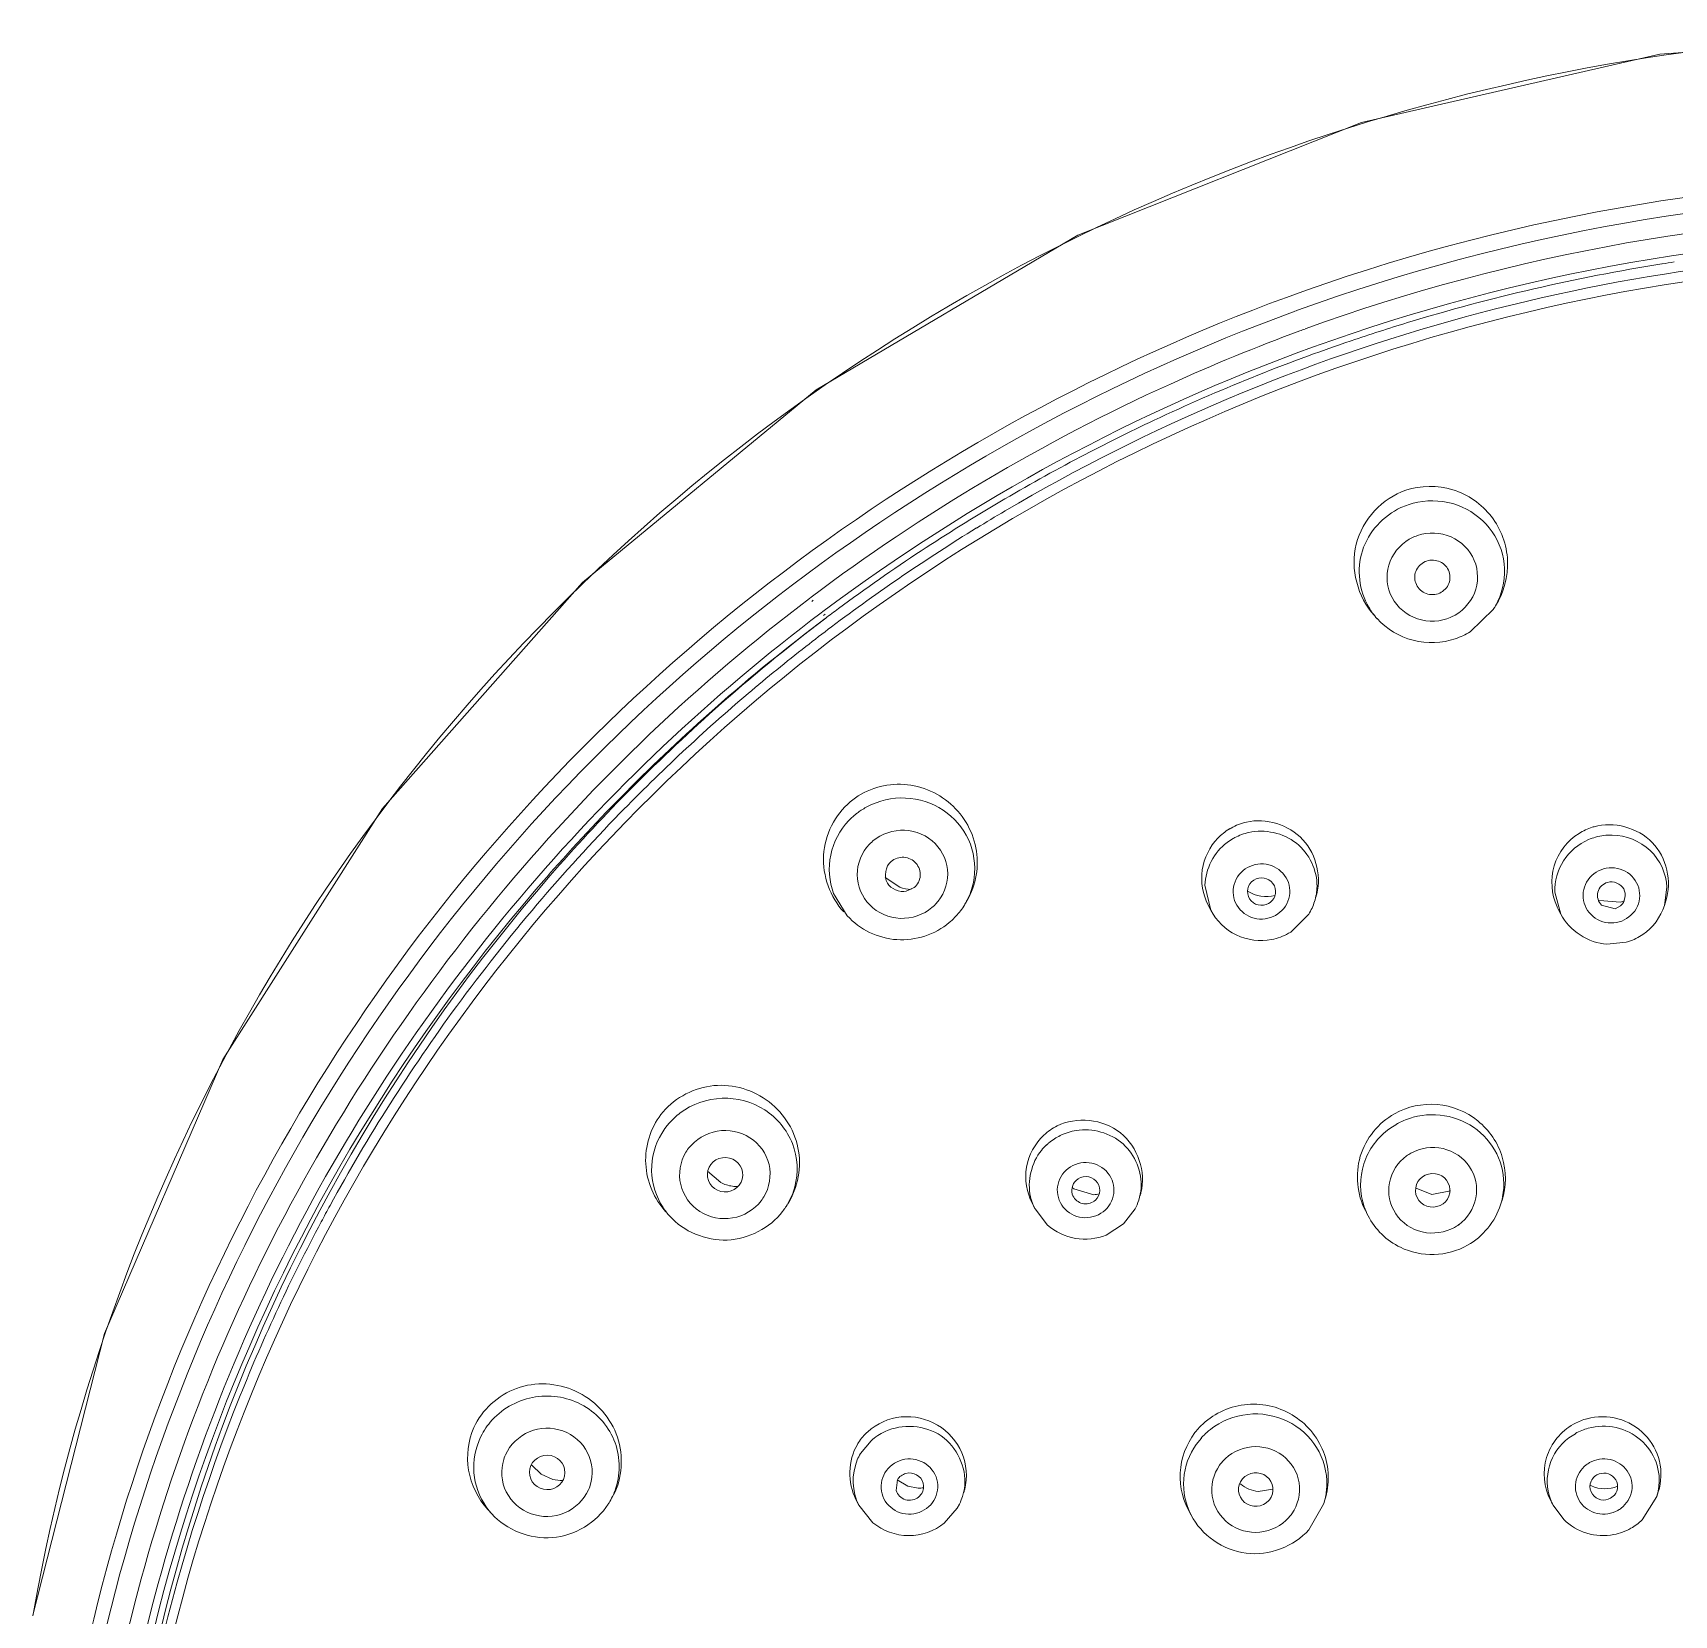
# Model space of a CAD drawing. Header units: millimetres. Extents: x 0 to 460316, y -63250 to 103204.
# Drawn here: x 183138.07 to 183185.34, y 49481.42 to 49526.99 of the extents above; entities that cross this region are included whole.
import ezdxf

# ---------------------------------------------------------------- set-up
doc = ezdxf.new("R2010")
doc.units = ezdxf.units.MM
doc.header["$LTSCALE"] = 25

msp = doc.modelspace()

# ---------------------------------------------------------------- linework, layer by layer
at = {"color": 7, "linetype": 'Continuous', "lineweight": 20}
for p, q in [((183160.48, 49510.735), (183160.433, 49510.7)), ((183160.544, 49510.653), (183160.499, 49510.616)), ((183160.821, 49510.323), (183160.774, 49510.288)), ((183160.882, 49510.247), (183160.836, 49510.209)), ((183180.135, 49510.396), (183179.464, 49509.74)), ((183163.034, 49502.383), (183162.611, 49502.661)), ((183161.523, 49501.56), (183161.13, 49502.204)), ((183163.223, 49502.267), (183163.449, 49502.374)), ((183171.994, 49501.722), (183171.825, 49502.446)), ((183182.071, 49501.61), (183181.904, 49502.242)), ((183185.128, 49502.389), (183185.057, 49501.858)), ((183171.994, 49501.722), (183171.917, 49501.871)), ((183173.655, 49501.916), (183173.701, 49501.947)), ((183174.315, 49501.106), (183174.812, 49501.607)), ((183182.071, 49501.61), (183181.999, 49501.75)), ((183183.795, 49501.954), (183183.189, 49501.998)), ((183183.245, 49501.866), (183183.641, 49501.766)), ((183183.641, 49501.766), (183183.795, 49501.849)), ((183185.057, 49501.858), (183185.1, 49501.994)), ((183183.401, 49500.74), (183183.954, 49500.797)), ((183177.147, 49495.437), (183177.347, 49495.557)), ((183157.876, 49493.879), (183157.497, 49494.203)), ((183168.628, 49493.528), (183168.05, 49493.698)), ((183178.355, 49493.534), (183177.905, 49493.715)), ((183178.896, 49493.644), (183178.355, 49493.534)), ((183159.789, 49493.236), (183159.761, 49493.191)), ((183166.929, 49493.121), (183166.848, 49493.28)), ((183166.929, 49493.121), (183167.291, 49492.655)), ((183168.637, 49493.347), (183168.67, 49493.373)), ((183169.482, 49492.685), (183169.811, 49493.118)), ((183168.979, 49492.366), (183169.482, 49492.685)), ((183176.52, 49492.92), (183176.444, 49493.07)), ((183171.572, 49486.339), (183171.721, 49486.516)), ((183182.3, 49486.525), (183182.497, 49486.645)), ((183161.905, 49486.076), (183162.208, 49486.444)), ((183152.708, 49485.479), (183152.437, 49485.74)), ((183153.043, 49485.329), (183152.708, 49485.479)), ((183162.966, 49485.319), (183162.928, 49485.009)), ((183163.264, 49485.133), (183162.963, 49485.316)), ((183163.566, 49485.077), (183163.264, 49485.133)), ((183154.836, 49484.968), (183154.688, 49484.695)), ((183161.854, 49484.585), (183161.768, 49484.752)), ((183161.854, 49484.585), (183162.261, 49484.079)), ((183163.575, 49484.82), (183163.666, 49484.925)), ((183164.69, 49484.498), (183164.758, 49484.62)), ((183164.758, 49484.62), (183164.789, 49484.69)), ((183164.84, 49484.833), (183164.788, 49484.692)), ((183173.783, 49485.045), (183173.358, 49484.982)), ((183173.662, 49484.719), (183173.678, 49484.738)), ((183175.242, 49484.62), (183174.819, 49483.88)), ((183181.85, 49484.586), (183181.774, 49484.734)), ((183182.155, 49484.172), (183181.85, 49484.586)), ((183183.507, 49484.787), (183183.617, 49484.877)), ((183184.836, 49484.834), (183184.414, 49484.161)), ((183184.836, 49484.834), (183184.881, 49484.975)), ((183151.284, 49484.336), (183151.165, 49484.468)), ((183164.316, 49484.07), (183164.69, 49484.498)), ((183171.423, 49484.303), (183171.34, 49484.464))]:
    msp.add_line(p, q, dxfattribs=at)
for points in [[(183193.323, 49526.989), (183184.925, 49526.371), (183176.332, 49524.41), (183168.162, 49521.161), (183160.624, 49516.706), (183153.895, 49511.158), (183148.137, 49504.648), (183143.54, 49497.418), (183140.133, 49489.536), (183138.065, 49481.42)], [(183177.816, 49512.461), (183177.86, 49512.481), (183177.904, 49512.498), (183177.949, 49512.514)], [(183178.926, 49510.167), (183178.882, 49510.148), (183178.838, 49510.13), (183178.793, 49510.114)], [(183162.158, 49503.619), (183162.192, 49503.653), (183162.226, 49503.685), (183162.262, 49503.716)], [(183164.064, 49501.893), (183164.031, 49501.859), (183163.996, 49501.827), (183163.961, 49501.796)], [(183156.873, 49494.749), (183156.898, 49494.789), (183156.925, 49494.828), (183156.953, 49494.866)], [(183159.12, 49493.468), (183159.095, 49493.428), (183159.068, 49493.389), (183159.04, 49493.352)], [(183151.628, 49485.906), (183151.643, 49485.95), (183151.66, 49485.994), (183151.678, 49486.037)], [(183154.118, 49485.159), (183154.103, 49485.115), (183154.086, 49485.071), (183154.067, 49485.028)]]:
    msp.add_lwpolyline(points, dxfattribs=at)
for centre, radius, start, end in [((183193.682, 49465.901), 56.46, 90.0709, 109.8714), ((183193.603, 49466.308), 54.711, 99.0608, 106.9439), ((183193.585, 49466.405), 54.613, 98.6853, 99.0576), ((183193.544, 49466.503), 55.847, 109.9482, 110.1114), ((183193.539, 49466.538), 54.472, 106.9502, 108.7437), ((183193.588, 49466.683), 55.112, 110.0349, 110.1981), ((183193.505, 49466.649), 54.55, 109.9197, 126.8093), ((183193.529, 49466.567), 54.442, 108.7432, 115.1832), ((183193.377, 49466.901), 54.074, 115.1885, 117.7022), ((183193.327, 49466.996), 53.967, 117.7018, 123.3591), ((183193.247, 49467.135), 53.505, 120.5318, 121.555), ((183178.364, 49511.372), 2.14, 108.6264, 114.7894), ((183193.2, 49467.212), 53.416, 121.5541, 126.9795), ((183193.117, 49467.32), 53.581, 123.3626, 126.4734), ((183178.42, 49511.495), 2.037, 327.3607, 342.0644), ((183193.005, 49467.471), 53.394, 126.9758, 131.3805), ((183193.066, 49467.393), 53.492, 126.4749, 126.9769), ((183178.294, 49511.485), 2.038, 210.6771, 222.144), ((183192.933, 49467.886), 53.017, 127.2134, 131.618), ((183193.039, 49467.431), 53.144, 126.9833, 127.9869), ((183178.351, 49511.562), 2.135, 288.644, 301.4333), ((183192.944, 49467.553), 52.989, 127.9867, 130.3061), ((183192.825, 49467.691), 52.806, 130.3047, 135.7865), ((183192.75, 49467.762), 53.006, 131.3814, 135.1813), ((183192.756, 49468.085), 52.75, 131.6185, 135.4342), ((183192.605, 49467.909), 52.8, 135.1837, 138.7113), ((183192.536, 49468.305), 52.44, 135.4365, 138.9857), ((183192.536, 49467.978), 52.399, 135.7911, 139.6634), ((183163.076, 49502.858), 2.088, 130.0193, 136.2842), ((183163.074, 49502.861), 2.084, 127.374, 130.0183), ((183163.091, 49502.838), 2.113, 123.465, 127.3723), ((183163.102, 49502.821), 2.133, 114.4892, 123.4647), ((183173.39, 49502.639), 1.663, 121.2733, 135.7814), ((183173.378, 49502.658), 1.64, 119.2806, 121.2526), ((183173.393, 49502.628), 1.674, 102.8708, 119.2167), ((183183.49, 49502.506), 1.684, 107.6608, 122.0103), ((183183.482, 49502.528), 1.661, 105.687, 107.6409), ((183173.435, 49502.367), 1.629, 119.2777, 126.7662), ((183173.429, 49502.377), 1.618, 117.5609, 119.2779), ((183173.447, 49502.34), 1.659, 102.4593, 117.5179), ((183183.521, 49502.236), 1.651, 105.6863, 113.1094), ((183183.524, 49502.22), 1.667, 88.9465, 105.6298), ((183163.392, 49503.392), 1.071, 250.4792, 268.3663), ((183163.175, 49502.93), 2.021, 333.0563, 348.178), ((183173.505, 49502.437), 1.547, 342.4263, 358.974), ((183192.352, 49468.134), 52.158, 139.6634, 143.7824), ((183163.11, 49502.973), 2.099, 310.026, 321.5327), ((183163.125, 49502.96), 2.08, 321.5564, 327.341), ((183163.156, 49502.941), 2.043, 327.3259, 331.2015), ((183163.176, 49502.93), 2.019, 331.2054, 333.0419), ((183173.458, 49502.454), 1.597, 327.9809, 342.3441), ((183183.498, 49502.518), 1.684, 204.3606, 207.1143), ((183183.554, 49502.812), 0.891, 285.7043, 293.2752), ((183173.43, 49502.494), 1.646, 280.9996, 299.1999), ((183173.442, 49502.468), 1.618, 299.2821, 302.6481), ((183183.517, 49502.353), 1.616, 285.6884, 288.337), ((183183.507, 49502.379), 1.644, 288.3593, 304.402), ((183192.029, 49468.373), 51.757, 143.7843, 151.3131), ((183157.934, 49494.234), 2.052, 142.5092, 148.8476), ((183157.936, 49494.232), 2.055, 138.5662, 142.5048), ((183157.969, 49494.202), 2.099, 126.811, 138.5493), ((183168.312, 49494.028), 1.657, 116.6634, 132.94), ((183178.36, 49493.752), 2.076, 117.7554, 119.2816), ((183178.377, 49493.717), 2.115, 105.1589, 117.7285), ((183168.35, 49493.791), 1.598, 129.5812, 132.9986), ((183168.375, 49493.759), 1.638, 116.0223, 129.5532), ((183168.381, 49493.742), 1.657, 99.177, 115.9437), ((183168.351, 49493.79), 1.6, 133.0015, 140.5814), ((183178.379, 49493.609), 1.279, 119.281, 125.7201), ((183158.365, 49494.839), 1.077, 242.9649, 262.0314), ((183158.361, 49494.824), 1.062, 262.1242, 270.8929), ((183158.049, 49494.287), 2.033, 330.0009, 344.822), ((183168.576, 49494.425), 0.897, 229.8376, 234.0743), ((183168.444, 49493.836), 1.543, 342.4002, 355.5746), ((183168.398, 49493.986), 1.633, 342.3873, 345.7305), ((183191.724, 49468.549), 51.404, 151.3222, 151.9166), ((183157.919, 49494.28), 2.038, 213.4142, 222.1524), ((183158.03, 49494.3), 2.055, 322.5117, 324.6233), ((183158.033, 49494.298), 2.052, 324.6223, 327.3427), ((183158.061, 49494.281), 2.019, 328.8549, 329.9905), ((183168.304, 49493.825), 1.545, 193.3491, 207.0867), ((183168.579, 49494.42), 0.893, 273.1099, 282.8586), ((183168.399, 49493.851), 1.591, 332.5727, 342.374), ((183178.278, 49493.82), 1.974, 199.0675, 207.1056), ((183178.458, 49493.835), 1.974, 342.3822, 349.3735), ((183178.385, 49493.704), 1.279, 299.281, 305.7201), ((183152.814, 49485.656), 2.056, 139.9211, 155.7452), ((183183.267, 49485.439), 1.697, 105.0318, 117.8615), ((183152.781, 49485.674), 2.018, 155.8168, 162.2259), ((183163.212, 49485.5), 1.63, 132.4958, 146.9049), ((183163.297, 49485.227), 1.633, 114.8899, 131.8194), ((183173.175, 49485.417), 2.066, 135.3294, 138.2), ((183173.234, 49485.164), 2.035, 134.8971, 138.1984), ((183173.251, 49485.147), 2.059, 132.114, 134.8989), ((183173.262, 49485.135), 2.075, 123.8741, 132.1107), ((183183.254, 49485.466), 1.667, 117.8888, 119.2813), ((183183.301, 49485.211), 1.652, 105.298, 119.2379), ((183163.248, 49485.273), 1.565, 149.1379, 156.8297), ((183163.185, 49485.518), 1.598, 146.9387, 149.1379), ((183173.26, 49485.015), 1.247, 138.2006, 144.7498), ((183183.306, 49485.094), 0.824, 119.2806, 127.445), ((183153.307, 49486.369), 1.073, 255.7274, 271.2399), ((183152.941, 49485.705), 2.016, 337.9518, 342.2284), ((183163.576, 49485.975), 0.897, 269.3912, 279.1047), ((183163.364, 49485.301), 1.549, 342.4083, 354.3894), ((183173.434, 49485.88), 0.899, 227.5463, 229.6951), ((183173.443, 49485.892), 0.914, 229.7611, 247.3149), ((183183.341, 49485.978), 0.921, 242.5168, 245.1522), ((183152.907, 49485.723), 2.054, 327.3445, 329.9923), ((183152.931, 49485.71), 2.027, 329.9837, 335.8043), ((183152.937, 49485.707), 2.02, 335.8184, 337.9543), ((183163.342, 49485.442), 1.612, 342.3621, 345.7199), ((183173.443, 49485.896), 0.917, 247.4022, 264.7127), ((183173.361, 49485.216), 1.973, 342.3955, 354.129), ((183183.223, 49485.289), 1.543, 200.1092, 207.1081), ((183183.364, 49485.301), 1.544, 342.3869, 350.7131), ((183173.308, 49485.062), 1.247, 318.2006, 324.7498), ((183183.31, 49485.155), 0.824, 299.2806, 307.445), ((183183.293, 49485.341), 1.628, 299.3056, 313.541), ((183183.287, 49485.358), 1.646, 280.9537, 299.2021), ((183190.419, 49472.366), 53.124, 169.9869, 170.2132)]:
    msp.add_arc(centre, radius, start, end, dxfattribs=at)
for centre, major_axis, ratio, start_param, end_param in [((183173.454, 49502.258), (0.404, 0.009), 0.975624, -0.932919, 5.211099), ((183173.587, 49503.075), (0.984, 0.022), 0.975624, -2.168244, -1.327228), ((183173.287, 49485.037), (0.497, 0.019), 0.97335, -0.702393, 5.52989)]:
    msp.add_ellipse(centre, major_axis=major_axis, ratio=ratio, start_param=start_param, end_param=end_param, dxfattribs=at)
for centre, major_axis, ratio in [((183158.003, 49494.104), (0.509, -0.025), 0.971513), ((183178.384, 49493.654), (0.497, 0.023), 0.974857), ((183152.88, 49485.53), (0.511, -0.009), 0.96871)]:
    msp.add_ellipse(centre, major_axis=major_axis, ratio=ratio, dxfattribs=at)
for points, knots in [([(183192.228, 49526.94), (183185.946, 49526.819), (183173.211, 49524.454), (183156.325, 49514.797), (183143.685, 49499.989), (183139.195, 49487.787), (183138.104, 49481.603)], [0, 0, 0, 0, 0.247684, 0.499823, 0.752484, 1, 1, 1, 1]), ([(183166.066, 49513.222), (183170.195, 49515.657), (183179.159, 49519.437), (183188.801, 49520.719), (183193.607, 49520.719)], [0, 0, 0, 0, 0.499349, 1, 1, 1, 1]), ([(183141.503, 49478.122), (183142.609, 49483.98), (183146.99, 49495.445), (183159.095, 49509.298), (183175.261, 49518.327), (183187.519, 49520.413), (183193.611, 49520.413)], [0, 0, 0, 0, 0.247026, 0.496217, 0.747546, 1, 1, 1, 1]), ([(183138.351, 49469.254), (183138.376, 49474.642), (183140.129, 49485.513), (183147.602, 49500.241), (183159.207, 49512.144), (183169.004, 49517.476), (183174.169, 49519.37)], [0, 0, 0, 0, 0.247482, 0.49639, 0.747278, 1, 1, 1, 1]), ([(183138.735, 49469.15), (183138.76, 49474.512), (183140.506, 49485.322), (183147.943, 49499.956), (183159.476, 49511.774), (183169.209, 49517.065), (183174.341, 49518.945)], [0, 0, 0, 0, 0.247831, 0.496686, 0.747362, 1, 1, 1, 1]), ([(183174.559, 49518.406), (183173.298, 49517.942), (183168.34, 49515.91), (183163.683, 49513.148), (183160.48, 49510.735)], [0, 0, 0, 0, 0.251082, 1, 1, 1, 1]), ([(183177.606, 49513.815), (183178.033, 49513.959), (183179.007, 49513.972), (183180.184, 49513.145), (183180.685, 49511.8), (183180.434, 49510.864), (183180.192, 49510.485)], [0, 0, 0, 0, 0.250222, 0.500629, 0.750551, 1, 1, 1, 1]), ([(183176.696, 49510.214), (183176.224, 49510.736), (183175.776, 49512.359), (183176.94, 49513.591), (183177.606, 49513.815)], [0, 0, 0, 0, 0.500595, 1, 1, 1, 1]), ([(183177.68, 49513.4), (183178.041, 49513.522), (183178.84, 49513.569), (183179.891, 49513.021), (183180.498, 49512.01), (183180.472, 49511.22), (183180.358, 49510.868)], [0, 0, 0, 0, 0.253536, 0.505082, 0.753122, 1, 1, 1, 1]), ([(183176.541, 49510.446), (183176.262, 49510.916), (183176.109, 49512.167), (183176.963, 49513.083), (183177.467, 49513.315)], [0, 0, 0, 0, 0.4965, 1, 1, 1, 1]), ([(183177.949, 49512.514), (183178.254, 49512.617), (183178.962, 49512.592), (183179.7, 49511.85), (183179.709, 49510.803), (183179.215, 49510.301), (183178.926, 49510.167)], [0, 0, 0, 0, 0.253363, 0.502791, 0.749552, 1, 1, 1, 1]), ([(183178.793, 49510.114), (183178.488, 49510.012), (183177.781, 49510.037), (183177.043, 49510.779), (183177.034, 49511.826), (183177.528, 49512.328), (183177.816, 49512.461)], [0, 0, 0, 0, 0.253363, 0.502791, 0.749552, 1, 1, 1, 1]), ([(183178.208, 49511.778), (183178.086, 49511.737), (183177.867, 49511.551), (183177.843, 49511.126), (183178.128, 49510.811), (183178.416, 49510.795), (183178.539, 49510.837)], [0, 0, 0, 0, 0.250861, 0.497689, 0.746819, 1, 1, 1, 1]), ([(183178.539, 49510.837), (183178.661, 49510.878), (183178.88, 49511.064), (183178.905, 49511.489), (183178.62, 49511.804), (183178.331, 49511.819), (183178.208, 49511.778)], [0, 0, 0, 0, 0.250866, 0.497693, 0.746822, 1, 1, 1, 1]), ([(183160.433, 49510.7), (183154.03, 49505.866), (183145.944, 49496.247), (183140.371, 49481.157), (183139.396, 49473.163), (183139.358, 49469.194)], [0, 0, 0, 0, 0.501797, 0.751733, 1, 1, 1, 1]), ([(183160.774, 49510.288), (183154.426, 49505.514), (183143.776, 49493.005), (183139.893, 49477.01), (183139.847, 49469.151)], [0, 0, 0, 0, 0.502647, 1, 1, 1, 1]), ([(183179.033, 49509.539), (183178.65, 49509.41), (183177.79, 49509.373), (183177.053, 49509.819), (183176.783, 49510.118)], [0, 0, 0, 0, 0.50094, 1, 1, 1, 1]), ([(183161.605, 49504.842), (183161.998, 49505.172), (183163.073, 49505.546), (183164.624, 49504.92), (183165.437, 49503.46), (183165.203, 49502.349), (183164.926, 49501.918)], [0, 0, 0, 0, 0.249336, 0.500382, 0.751083, 1, 1, 1, 1]), ([(183162.218, 49504.762), (183162.564, 49504.92), (183163.356, 49505.047), (183164.458, 49504.609), (183165.169, 49503.667), (183165.228, 49502.878), (183165.153, 49502.516)], [0, 0, 0, 0, 0.253228, 0.505108, 0.75347, 1, 1, 1, 1]), ([(183161.421, 49501.672), (183161.034, 49502.1), (183160.578, 49503.311), (183161.166, 49504.473), (183161.605, 49504.842)], [0, 0, 0, 0, 0.501858, 1, 1, 1, 1]), ([(183161.13, 49502.204), (183160.999, 49502.55), (183160.935, 49503.337), (183161.309, 49504.031), (183161.567, 49504.301)], [0, 0, 0, 0, 0.498081, 1, 1, 1, 1]), ([(183162.262, 49503.716), (183162.508, 49503.923), (183163.181, 49504.153), (183164.139, 49503.735), (183164.551, 49502.772), (183164.282, 49502.121), (183164.064, 49501.893)], [0, 0, 0, 0, 0.252986, 0.504788, 0.752043, 1, 1, 1, 1]), ([(183173.02, 49504.26), (183173.574, 49504.386), (183174.907, 49503.995), (183175.191, 49502.634), (183175.02, 49502.095)], [0, 0, 0, 0, 0.501161, 1, 1, 1, 1]), ([(183173.089, 49503.96), (183173.546, 49504.061), (183174.598, 49503.847), (183175.059, 49502.867), (183175.052, 49502.409)], [0, 0, 0, 0, 0.505283, 1, 1, 1, 1]), ([(183183.033, 49504.127), (183183.589, 49504.283), (183184.974, 49503.936), (183185.274, 49502.541), (183185.1, 49501.994)], [0, 0, 0, 0, 0.501194, 1, 1, 1, 1]), ([(183163.961, 49501.796), (183163.715, 49501.589), (183163.042, 49501.36), (183162.084, 49501.778), (183161.671, 49502.74), (183161.941, 49503.392), (183162.158, 49503.619)], [0, 0, 0, 0, 0.252986, 0.504788, 0.752043, 1, 1, 1, 1]), ([(183171.917, 49501.871), (183171.761, 49502.175), (183171.634, 49502.897), (183171.961, 49503.555), (183172.198, 49503.799)], [0, 0, 0, 0, 0.500593, 1, 1, 1, 1]), ([(183181.964, 49501.823), (183181.802, 49502.18), (183181.735, 49503.042), (183182.264, 49503.726), (183182.597, 49503.934)], [0, 0, 0, 0, 0.499701, 1, 1, 1, 1]), ([(183181.904, 49502.242), (183181.89, 49502.553), (183182.065, 49503.204), (183182.583, 49503.63), (183182.873, 49503.754)], [0, 0, 0, 0, 0.496321, 1, 1, 1, 1]), ([(183183.555, 49503.887), (183183.948, 49503.879), (183184.753, 49503.566), (183185.111, 49502.774), (183185.128, 49502.389)], [0, 0, 0, 0, 0.504572, 1, 1, 1, 1]), ([(183163.449, 49502.374), (183163.547, 49502.456), (183163.681, 49502.711), (183163.539, 49503.111), (183163.159, 49503.299), (183162.883, 49503.211), (183162.783, 49503.127)], [0, 0, 0, 0, 0.248715, 0.495435, 0.746657, 1, 1, 1, 1]), ([(183173.047, 49502.95), (183173.229, 49503.052), (183173.687, 49503.113), (183174.235, 49502.706), (183174.328, 49502.029), (183174.037, 49501.672), (183173.857, 49501.572)], [0, 0, 0, 0, 0.253343, 0.503652, 0.75028, 1, 1, 1, 1]), ([(183152.968, 49502.718), (183148.666, 49497.772), (183141.896, 49486.173), (183140.061, 49472.856), (183140.434, 49466.36)], [0, 0, 0, 0, 0.501843, 1, 1, 1, 1]), ([(183140.08, 49469.132), (183140.108, 49475.205), (183142.405, 49487.487), (183148.895, 49498.152), (183152.932, 49502.749)], [0, 0, 0, 0, 0.498168, 1, 1, 1, 1]), ([(183173.857, 49501.572), (183173.676, 49501.47), (183173.217, 49501.408), (183172.669, 49501.815), (183172.577, 49502.493), (183172.868, 49502.849), (183173.047, 49502.95)], [0, 0, 0, 0, 0.253343, 0.503652, 0.75028, 1, 1, 1, 1]), ([(183183.753, 49501.385), (183183.552, 49501.328), (183183.093, 49501.374), (183182.659, 49501.901), (183182.739, 49502.58), (183183.107, 49502.857), (183183.306, 49502.913)], [0, 0, 0, 0, 0.253103, 0.501809, 0.748683, 1, 1, 1, 1]), ([(183183.306, 49502.913), (183183.507, 49502.969), (183183.966, 49502.924), (183184.4, 49502.396), (183184.32, 49501.717), (183183.952, 49501.441), (183183.753, 49501.385)], [0, 0, 0, 0, 0.253103, 0.501809, 0.748683, 1, 1, 1, 1]), ([(183183.795, 49501.849), (183183.92, 49501.955), (183184.017, 49502.411), (183183.581, 49502.57), (183183.42, 49502.524)], [0, 0, 0, 0, 0.49515, 1, 1, 1, 1]), ([(183183.42, 49502.524), (183183.292, 49502.489), (183183.058, 49502.267), (183183.152, 49501.957), (183183.245, 49501.866)], [0, 0, 0, 0, 0.503479, 1, 1, 1, 1]), ([(183171.994, 49501.722), (183172.149, 49501.418), (183172.677, 49500.901), (183173.409, 49500.813), (183173.744, 49500.878)], [0, 0, 0, 0, 0.499017, 1, 1, 1, 1]), ([(183164.46, 49501.366), (183164.055, 49501.026), (183162.938, 49500.65), (183161.877, 49501.168), (183161.523, 49501.56)], [0, 0, 0, 0, 0.500582, 1, 1, 1, 1]), ([(183156.156, 49495.837), (183156.488, 49496.27), (183157.557, 49496.887), (183159.308, 49496.439), (183160.323, 49494.944), (183160.106, 49493.73), (183159.812, 49493.27)], [0, 0, 0, 0, 0.248628, 0.500098, 0.751455, 1, 1, 1, 1]), ([(183156.711, 49495.883), (183157.052, 49496.138), (183157.913, 49496.441), (183159.213, 49496.087), (183160.073, 49495.057), (183160.119, 49494.156), (183160.011, 49493.755)], [0, 0, 0, 0, 0.25271, 0.505042, 0.753576, 1, 1, 1, 1]), ([(183177.283, 49495.861), (183177.649, 49496.067), (183178.529, 49496.256), (183179.762, 49495.754), (183180.512, 49494.657), (183180.506, 49493.761), (183180.38, 49493.365)], [0, 0, 0, 0, 0.250629, 0.50168, 0.751488, 1, 1, 1, 1]), ([(183156.298, 49493.034), (183155.962, 49493.405), (183155.529, 49494.401), (183155.854, 49495.444), (183156.156, 49495.837)], [0, 0, 0, 0, 0.502471, 1, 1, 1, 1]), ([(183167.568, 49495.509), (183168.115, 49495.783), (183169.655, 49495.646), (183170.13, 49494.173), (183169.98, 49493.584)], [0, 0, 0, 0, 0.501344, 1, 1, 1, 1]), ([(183176.444, 49493.07), (183176.205, 49493.537), (183176.082, 49494.7), (183176.826, 49495.605), (183177.283, 49495.861)], [0, 0, 0, 0, 0.499759, 1, 1, 1, 1]), ([(183177.824, 49495.759), (183178.155, 49495.849), (183178.872, 49495.864), (183179.817, 49495.379), (183180.409, 49494.504), (183180.46, 49493.799), (183180.398, 49493.471)], [0, 0, 0, 0, 0.253452, 0.504984, 0.753262, 1, 1, 1, 1]), ([(183156.218, 49493.158), (183156.014, 49493.467), (183155.775, 49494.218), (183155.986, 49494.978), (183156.178, 49495.295)], [0, 0, 0, 0, 0.49955, 1, 1, 1, 1]), ([(183156.953, 49494.866), (183157.148, 49495.12), (183157.758, 49495.486), (183158.782, 49495.279), (183159.399, 49494.433), (183159.282, 49493.737), (183159.12, 49493.468)], [0, 0, 0, 0, 0.251975, 0.504755, 0.753038, 1, 1, 1, 1]), ([(183166.848, 49493.28), (183166.688, 49493.592), (183166.564, 49494.338), (183166.928, 49495.003), (183167.183, 49495.242)], [0, 0, 0, 0, 0.500938, 1, 1, 1, 1]), ([(183168.117, 49495.377), (183168.579, 49495.452), (183169.617, 49495.179), (183170.018, 49494.173), (183169.983, 49493.717)], [0, 0, 0, 0, 0.505283, 1, 1, 1, 1]), ([(183176.412, 49493.175), (183176.276, 49493.568), (183176.264, 49494.472), (183176.806, 49495.192), (183177.147, 49495.437)], [0, 0, 0, 0, 0.49718, 1, 1, 1, 1]), ([(183159.04, 49493.352), (183158.846, 49493.098), (183158.235, 49492.731), (183157.211, 49492.939), (183156.594, 49493.784), (183156.711, 49494.481), (183156.873, 49494.749)], [0, 0, 0, 0, 0.251975, 0.504755, 0.753038, 1, 1, 1, 1]), ([(183179.011, 49492.588), (183178.738, 49492.435), (183178.058, 49492.335), (183177.219, 49492.904), (183177.007, 49493.898), (183177.383, 49494.468), (183177.632, 49494.647)], [0, 0, 0, 0, 0.25342, 0.504095, 0.750876, 1, 1, 1, 1]), ([(183177.754, 49494.724), (183178.026, 49494.877), (183178.706, 49494.978), (183179.545, 49494.408), (183179.757, 49493.415), (183179.381, 49492.844), (183179.132, 49492.665)], [0, 0, 0, 0, 0.25342, 0.504095, 0.750876, 1, 1, 1, 1]), ([(183168.951, 49493.087), (183168.799, 49492.945), (183168.366, 49492.779), (183167.738, 49493.045), (183167.479, 49493.677), (183167.675, 49494.094), (183167.824, 49494.234)], [0, 0, 0, 0, 0.252819, 0.50465, 0.751815, 1, 1, 1, 1]), ([(183167.824, 49494.234), (183167.976, 49494.376), (183168.409, 49494.542), (183169.037, 49494.276), (183169.296, 49493.644), (183169.1, 49493.226), (183168.951, 49493.087)], [0, 0, 0, 0, 0.252819, 0.50465, 0.751815, 1, 1, 1, 1]), ([(183168.67, 49493.373), (183168.744, 49493.442), (183168.84, 49493.649), (183168.711, 49493.962), (183168.401, 49494.094), (183168.186, 49494.012), (183168.111, 49493.942)], [0, 0, 0, 0, 0.248053, 0.495182, 0.747107, 1, 1, 1, 1]), ([(183168.023, 49493.494), (183168.072, 49493.389), (183168.281, 49493.217), (183168.543, 49493.276), (183168.638, 49493.346)], [0, 0, 0, 0, 0.496213, 1, 1, 1, 1]), ([(183140.46, 49471.701), (183140.766, 49477.171), (183142.405, 49484.487), (183145.505, 49491.124), (183146.372, 49492.748)], [0, 0, 0, 0, 0.748507, 1, 1, 1, 1]), ([(183159.66, 49493.047), (183159.296, 49492.572), (183158.078, 49491.926), (183156.809, 49492.469), (183156.408, 49492.912)], [0, 0, 0, 0, 0.500188, 1, 1, 1, 1]), ([(183167.291, 49492.655), (183167.513, 49492.458), (183168.079, 49492.186), (183168.704, 49492.255), (183168.979, 49492.366)], [0, 0, 0, 0, 0.499528, 1, 1, 1, 1]), ([(183179.387, 49492.073), (183179.097, 49491.911), (183178.429, 49491.723), (183177.751, 49491.869), (183177.452, 49492.013)], [0, 0, 0, 0, 0.500182, 1, 1, 1, 1]), ([(183150.771, 49486.824), (183150.998, 49487.331), (183151.934, 49488.188), (183153.787, 49488.075), (183155.083, 49486.748), (183155.064, 49485.477), (183154.836, 49484.968)], [0, 0, 0, 0, 0.247493, 0.498871, 0.751367, 1, 1, 1, 1]), ([(183151.241, 49486.98), (183151.543, 49487.339), (183152.43, 49487.858), (183153.925, 49487.641), (183154.962, 49486.544), (183155.001, 49485.527), (183154.861, 49485.09)], [0, 0, 0, 0, 0.251858, 0.504663, 0.753573, 1, 1, 1, 1]), ([(183171.706, 49486.869), (183172.033, 49487.2), (183172.946, 49487.646), (183174.41, 49487.328), (183175.388, 49486.195), (183175.421, 49485.183), (183175.281, 49484.744)], [0, 0, 0, 0, 0.24993, 0.501634, 0.752045, 1, 1, 1, 1]), ([(183162.111, 49486.702), (183162.37, 49486.939), (183163.073, 49487.248), (183164.176, 49486.992), (183164.929, 49486.147), (183164.991, 49485.384), (183164.904, 49485.044)], [0, 0, 0, 0, 0.249168, 0.50079, 0.751792, 1, 1, 1, 1]), ([(183172.105, 49486.858), (183172.424, 49487.073), (183173.2, 49487.324), (183174.372, 49487.037), (183175.212, 49486.179), (183175.362, 49485.388), (183175.324, 49485.015)], [0, 0, 0, 0, 0.252596, 0.504847, 0.753699, 1, 1, 1, 1]), ([(183184.881, 49484.975), (183184.969, 49485.254), (183184.993, 49485.875), (183184.541, 49486.683), (183183.741, 49487.154), (183183.114, 49487.155), (183182.827, 49487.078)], [0, 0, 0, 0, 0.247953, 0.497105, 0.748195, 1, 1, 1, 1]), ([(183151.165, 49484.468), (183150.885, 49484.778), (183150.49, 49485.567), (183150.602, 49486.447), (183150.771, 49486.824)], [0, 0, 0, 0, 0.502995, 1, 1, 1, 1]), ([(183151.678, 49486.037), (183151.808, 49486.328), (183152.322, 49486.822), (183153.366, 49486.844), (183154.161, 49486.164), (183154.213, 49485.458), (183154.118, 49485.159)], [0, 0, 0, 0, 0.250513, 0.503757, 0.753462, 1, 1, 1, 1]), ([(183162.61, 49486.708), (183163.1, 49486.936), (183164.402, 49486.87), (183164.956, 49485.675), (183164.905, 49485.149)], [0, 0, 0, 0, 0.505743, 1, 1, 1, 1]), ([(183171.34, 49484.464), (183171.153, 49484.829), (183170.993, 49485.692), (183171.362, 49486.489), (183171.635, 49486.794)], [0, 0, 0, 0, 0.500649, 1, 1, 1, 1]), ([(183182.439, 49486.92), (183182.08, 49486.719), (183181.494, 49486.012), (183181.587, 49485.099), (183181.774, 49484.734)], [0, 0, 0, 0, 0.501062, 1, 1, 1, 1]), ([(183181.774, 49484.758), (183181.664, 49485.06), (183181.639, 49485.759), (183182.042, 49486.327), (183182.3, 49486.525)], [0, 0, 0, 0, 0.497344, 1, 1, 1, 1]), ([(183182.865, 49486.804), (183183.122, 49486.874), (183183.676, 49486.889), (183184.411, 49486.521), (183184.879, 49485.852), (183184.93, 49485.307), (183184.888, 49485.052)], [0, 0, 0, 0, 0.253417, 0.504972, 0.7533, 1, 1, 1, 1]), ([(183151.284, 49484.336), (183151.052, 49484.593), (183150.715, 49485.236), (183150.754, 49485.962), (183150.859, 49486.29)], [0, 0, 0, 0, 0.500846, 1, 1, 1, 1]), ([(183171.423, 49484.303), (183171.262, 49484.617), (183171.11, 49485.349), (183171.368, 49486.05), (183171.572, 49486.339)], [0, 0, 0, 0, 0.498955, 1, 1, 1, 1]), ([(183172.331, 49485.846), (183172.538, 49486.078), (183173.154, 49486.389), (183174.13, 49486.118), (183174.665, 49485.256), (183174.503, 49484.591), (183174.327, 49484.342)], [0, 0, 0, 0, 0.252375, 0.504874, 0.752766, 1, 1, 1, 1]), ([(183154.067, 49485.028), (183153.937, 49484.738), (183153.423, 49484.244), (183152.379, 49484.222), (183151.585, 49484.902), (183151.532, 49485.608), (183151.628, 49485.906)], [0, 0, 0, 0, 0.250513, 0.503757, 0.753462, 1, 1, 1, 1]), ([(183162.607, 49485.521), (183162.713, 49485.699), (183163.086, 49485.976), (183163.761, 49485.889), (183164.19, 49485.357), (183164.122, 49484.9), (183164.018, 49484.726)], [0, 0, 0, 0, 0.251417, 0.504459, 0.753051, 1, 1, 1, 1]), ([(183163.666, 49484.925), (183163.717, 49485.011), (183163.75, 49485.237), (183163.538, 49485.5), (183163.204, 49485.544), (183163.018, 49485.407), (183162.966, 49485.319)], [0, 0, 0, 0, 0.246817, 0.495371, 0.74851, 1, 1, 1, 1]), ([(183174.238, 49484.231), (183174.031, 49483.999), (183173.415, 49483.688), (183172.438, 49483.959), (183171.903, 49484.821), (183172.066, 49485.486), (183172.242, 49485.735)], [0, 0, 0, 0, 0.252375, 0.504874, 0.752766, 1, 1, 1, 1]), ([(183183.714, 49484.436), (183183.54, 49484.339), (183183.106, 49484.273), (183182.568, 49484.63), (183182.42, 49485.26), (183182.65, 49485.63), (183182.805, 49485.749)], [0, 0, 0, 0, 0.253434, 0.504201, 0.751031, 1, 1, 1, 1]), ([(183182.903, 49485.814), (183183.077, 49485.911), (183183.511, 49485.977), (183184.049, 49485.62), (183184.197, 49484.99), (183183.967, 49484.62), (183183.812, 49484.501)], [0, 0, 0, 0, 0.253434, 0.504201, 0.751031, 1, 1, 1, 1]), ([(183164.018, 49484.726), (183163.912, 49484.549), (183163.539, 49484.271), (183162.864, 49484.359), (183162.435, 49484.89), (183162.503, 49485.347), (183162.607, 49485.521)], [0, 0, 0, 0, 0.251417, 0.504459, 0.753051, 1, 1, 1, 1]), ([(183183.112, 49485.459), (183183.02, 49485.407), (183182.872, 49485.219), (183182.923, 49484.984), (183182.984, 49484.9)], [0, 0, 0, 0, 0.502835, 1, 1, 1, 1]), ([(183183.617, 49484.877), (183183.673, 49484.945), (183183.742, 49485.127), (183183.637, 49485.396), (183183.384, 49485.537), (183183.191, 49485.503), (183183.112, 49485.459)], [0, 0, 0, 0, 0.247892, 0.495167, 0.746515, 1, 1, 1, 1]), ([(183154.637, 49484.615), (183154.3, 49484.089), (183153.056, 49483.324), (183151.703, 49483.873), (183151.284, 49484.336)], [0, 0, 0, 0, 0.500003, 1, 1, 1, 1]), ([(183162.928, 49485.009), (183162.964, 49484.889), (183163.181, 49484.675), (183163.475, 49484.74), (183163.575, 49484.821)], [0, 0, 0, 0, 0.495626, 1, 1, 1, 1]), ([(183182.984, 49484.9), (183183.039, 49484.822), (183183.216, 49484.707), (183183.424, 49484.74), (183183.507, 49484.787)], [0, 0, 0, 0, 0.497444, 1, 1, 1, 1]), ([(183174.819, 49483.88), (183174.389, 49483.4), (183172.966, 49482.841), (183171.716, 49483.731), (183171.423, 49484.303)], [0, 0, 0, 0, 0.500959, 1, 1, 1, 1]), ([(183183.599, 49483.742), (183183.345, 49483.693), (183182.806, 49483.718), (183182.34, 49483.992), (183182.155, 49484.172)], [0, 0, 0, 0, 0.500581, 1, 1, 1, 1]), ([(183162.261, 49484.079), (183162.542, 49483.849), (183163.286, 49483.577), (183164.033, 49483.842), (183164.316, 49484.07)], [0, 0, 0, 0, 0.499782, 1, 1, 1, 1])]:
    msp.add_open_spline(points, degree=3, knots=knots, dxfattribs=at)
for points in [[(183174.169, 49519.37), (183180.341, 49521.634), (183187.012, 49522.817), (183193.585, 49522.819)], [(183193.521, 49521.802), (183187.151, 49521.771), (183180.691, 49520.642), (183174.707, 49518.46)], [(183193.543, 49521.211), (183187.24, 49521.203), (183180.846, 49520.08), (183174.92, 49517.935)], [(183171.825, 49502.446), (183171.833, 49502.906), (183172.091, 49503.397), (183172.459, 49503.672)], [(183162.783, 49503.127), (183162.622, 49502.991), (183162.567, 49502.684), (183162.676, 49502.503)], [(183162.676, 49502.503), (183162.777, 49502.333), (183163.029, 49502.225), (183163.223, 49502.267)], [(183182.071, 49501.61), (183182.312, 49501.138), (183182.873, 49500.775), (183183.401, 49500.74)], [(183184.436, 49501.023), (183184.722, 49501.219), (183184.952, 49501.527), (183185.057, 49501.858)], [(183166.801, 49493.468), (183166.696, 49493.914), (183166.825, 49494.452), (183167.115, 49494.805)], [(183168.111, 49493.942), (183167.999, 49493.838), (183167.958, 49493.632), (183168.023, 49493.494)], [(183180.339, 49493.237), (183180.188, 49492.759), (183179.824, 49492.318), (183179.387, 49492.073)], [(183177.452, 49492.013), (183177.062, 49492.201), (183176.718, 49492.534), (183176.52, 49492.92)], [(183161.768, 49484.752), (183161.527, 49485.223), (183161.542, 49485.884), (183161.814, 49486.338)], [(183161.854, 49484.585), (183161.656, 49484.972), (183161.638, 49485.489), (183161.81, 49485.889)], [(183183.707, 49485.132), (183183.477, 49485.033), (183183.182, 49485.036), (183182.954, 49485.142)]]:
    msp.add_open_spline(points, degree=3, dxfattribs=at)

doc.saveas('drawing.dxf')
